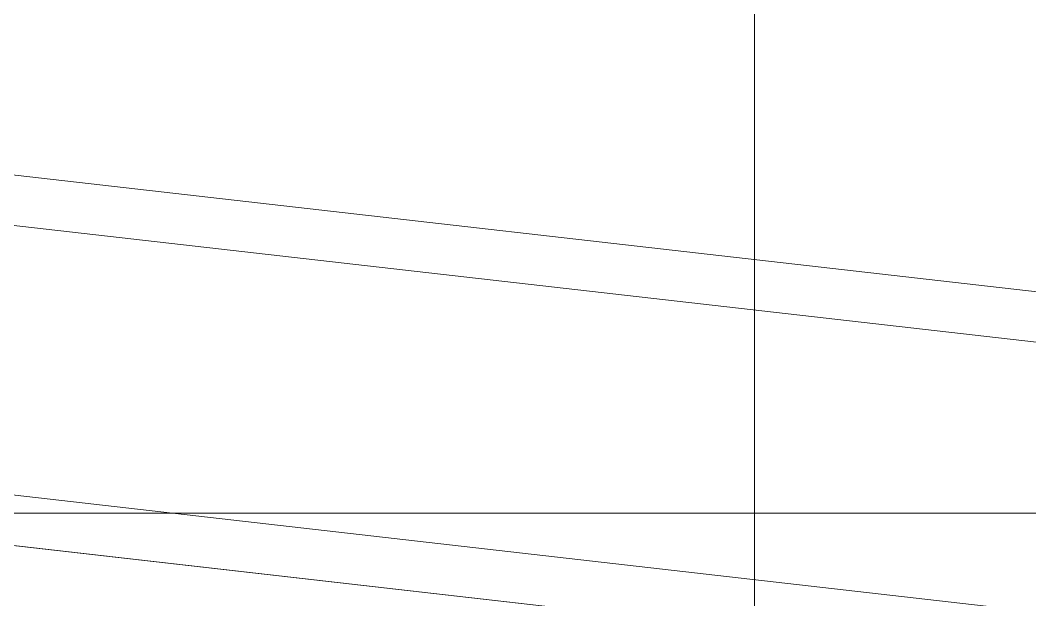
# Model space of a CAD drawing. Header units: metres. Extents: x 750 to 3116, y -341 to 1465.
# Drawn here: x 1571.61 to 1601.75, y 38.28 to 55.59 of the extents above; entities that cross this region are included whole.
import ezdxf

# ---------------------------------------------------------------- set-up
doc = ezdxf.new("R2010")
doc.units = ezdxf.units.M
for name, color, linetype, lineweight in [('Footpath', 32, 'Continuous', 18), ('grid', 252, 'Continuous', 5), ('Vehicular Road', 253, 'Continuous', 20), ('Wall ext', 20, 'Continuous', 18)]:
    doc.layers.add(name, color=color, linetype=linetype, lineweight=lineweight)

msp = doc.modelspace()

# ---------------------------------------------------------------- linework, layer by layer
at = {"layer": 'Footpath', "color": 252, "true_color": 0x939598}
for points in [[(1743.528, 29.612), (1712.64, 32.486), (1620.187, 45.398), (1552.188, 53.169), (1493.528, 57.083)], [(1553.424, 41.956), (1598.157, 36.844)]]:
    msp.add_lwpolyline(points, dxfattribs=at)
at = {"layer": 'grid', "color": 252}
for points in [[(1593.528, -84.133), (1593.528, 115.867)], [(1493.528, 40.867), (1743.528, 40.867)]]:
    msp.add_lwpolyline(points, dxfattribs=at)
at = {"layer": 'Vehicular Road', "color": 252, "true_color": 0x939598}
msp.add_lwpolyline([(1743.528, 28.105), (1712.467, 30.996), (1619.998, 43.91), (1552.053, 51.675), (1493.528, 55.58)], dxfattribs=at)
at = {"layer": 'Vehicular Road', "color": 252, "lineweight": 20, "true_color": 0x939598}
msp.add_lwpolyline([(1557.761, 22.625), (1555.279, 19.908, -0.709085), (1551.807, 21.389), (1553.093, 40.867, -0.428302), (1555.871, 43.187), (1618.991, 35.973), (1682.293, 27.132, -0.390874), (1683.583, 25.559), (1683.205, 19.098, 0.188493), (1683.542, 18.059), (1684.624, 16.739, -0.373088), (1684.57, 14.775), (1649.471, -23.544)], format="xyb", dxfattribs=at)
at = {"layer": 'Wall ext', "lineweight": 20}
msp.add_lwpolyline([(1699.97, 23.149), (1698.719, 1.769), (1695.519, -17.649), (1693.75, -30.13), (1693.528, -34.133), (1623.919, -25.365), (1577.509, -24.475), (1547.708, -22.634), (1548.117, -8.166), (1547.267, 13.036), (1549.202, 42.343), (1551.197, 42.211), (1618.802, 34.485)], close=True, dxfattribs=at)

doc.saveas('drawing.dxf')
